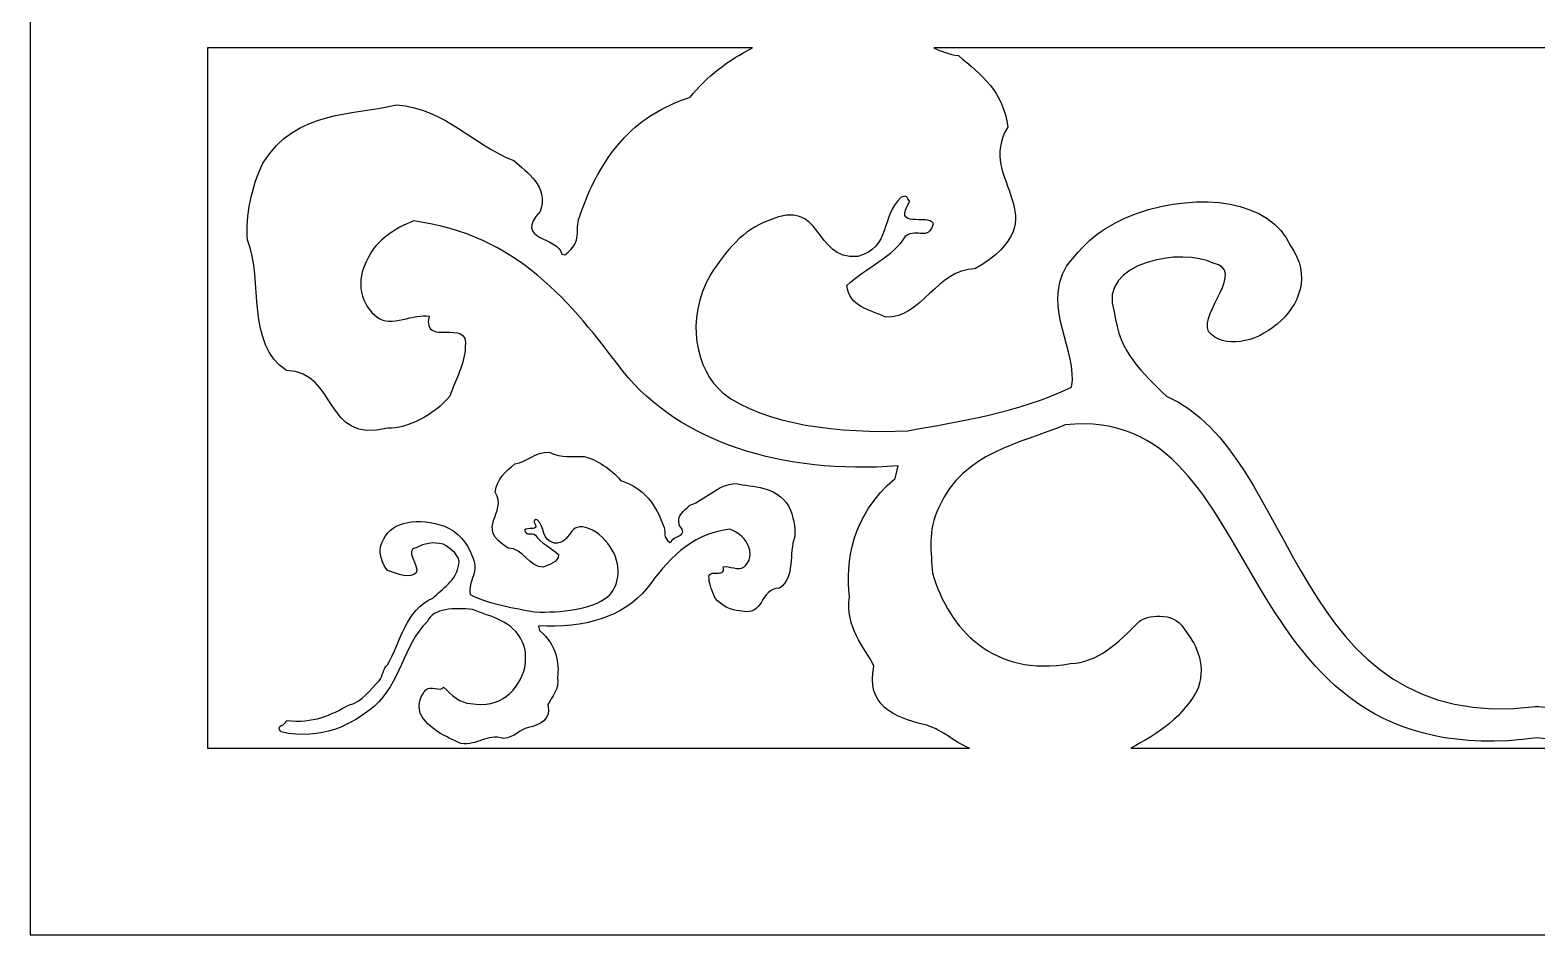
# Model space of a CAD drawing. Header units: centimetres. Extents: x 19 to 51.3, y -22.3 to 26.7.
# Drawn here: x 19.03 to 35.17, y -22.32 to -12.64 of the extents above; entities that cross this region are included whole.
import ezdxf

# ---------------------------------------------------------------- set-up
doc = ezdxf.new("R2010")
doc.units = ezdxf.units.CM
doc.header["$MEASUREMENT"] = 0
doc.layers.add('layer 1', color=7, linetype='Continuous')

msp = doc.modelspace()

# ---------------------------------------------------------------- linework, layer by layer
at = {"layer": 'layer 1', "color": 18}
for points, knots in [([(19.02931, 26.67519), (19.02931, 26.67519), (51.30372, 26.67519), (51.30372, 26.67519), (51.30372, 26.67519), (51.30372, 26.67519), (51.30372, -22.32481), (51.30372, -22.32481), (51.30372, -22.32481), (51.30372, -22.32481), (19.02931, -22.32481), (19.02931, -22.32481), (19.02931, -22.32481), (19.02931, -22.32481), (19.02931, 26.67519), (19.02931, 26.67519)], [0, 0, 0, 0, 0.2, 0.2, 0.2, 0.2, 0.4, 0.4, 0.4, 0.4, 0.6, 0.6, 0.6, 0.6, 1, 1, 1, 1]), ([(29.08888, -20.32481), (29.08888, -20.32481), (20.9278, -20.32481), (20.9278, -20.32481), (20.9278, -20.32481), (20.9278, -20.32481), (20.9278, -12.82481), (20.9278, -12.82481), (20.9278, -12.82481), (20.9278, -12.82481), (26.76644, -12.82481), (26.76644, -12.82481), (26.76644, -12.82481), (26.51488, -12.94907), (26.26256, -13.14093), (26.09959, -13.35383), (26.09959, -13.35383), (25.8785, -13.42195), (25.61225, -13.55959), (25.44202, -13.73992), (25.44202, -13.73992), (25.16946, -13.99623), (25.00512, -14.35821), (24.91247, -14.63685), (24.91247, -14.63685), (24.85283, -14.78309), (24.96109, -14.88872), (24.75623, -15.04073), (24.75623, -15.04073), (24.75623, -15.04073), (24.72553, -15.03354), (24.72553, -15.03354), (24.72553, -15.03354), (24.68906, -14.84464), (24.19999, -14.88979), (24.4911, -14.57777), (24.4911, -14.57777), (24.58373, -14.29906), (24.35276, -14.16461), (24.20977, -14.03085), (24.20977, -14.03085), (23.76814, -13.8668), (23.4886, -13.48054), (22.95263, -13.43449), (22.95263, -13.43449), (22.50634, -13.54985), (21.87834, -13.48212), (21.5213, -14.05912), (21.5213, -14.05912), (21.39798, -14.3306), (21.33605, -14.61645), (21.35801, -14.88206), (21.35801, -14.88206), (21.5311, -15.32342), (21.33954, -15.99942), (21.7748, -16.28211), (21.7748, -16.28211), (22.33337, -16.29336), (22.16203, -17.07438), (22.86009, -16.89809), (22.86009, -16.89809), (23.06672, -16.9067), (23.35961, -16.75528), (23.52566, -16.554), (23.52566, -16.554), (23.58121, -16.38676), (23.69007, -16.19197), (23.68831, -16.03139), (23.68831, -16.03139), (23.74211, -15.70355), (23.22183, -16.04177), (23.30228, -15.70011), (23.30228, -15.70011), (23.1489, -15.66404), (22.88667, -15.82271), (22.74776, -15.70988), (22.74776, -15.70988), (22.57815, -15.58986), (22.49883, -15.33085), (22.65283, -15.06651), (22.65283, -15.06651), (22.73505, -14.88559), (22.94398, -14.75449), (23.13434, -14.67917), (23.13434, -14.67917), (24.2451, -14.82033), (24.82685, -15.55818), (25.37788, -16.28874), (25.37788, -16.28874), (25.99426, -17.05486), (27.08417, -17.39144), (28.32629, -17.30319), (28.32629, -17.30319), (28.32629, -17.30319), (28.29328, -17.4356), (28.29328, -17.4356), (28.29328, -17.4356), (27.81576, -17.84406), (27.7637, -18.33252), (27.80594, -18.70309), (27.80594, -18.70309), (27.75215, -19.03094), (27.96858, -19.24214), (28.06645, -19.44539), (28.06645, -19.44539), (27.9715, -19.86378), (28.29042, -19.99893), (28.59722, -20.07112), (28.59722, -20.07112), (28.78677, -20.11572), (28.90659, -20.2514), (29.08888, -20.32481)], [0, 0, 0, 0, 0.03448276, 0.03448276, 0.03448276, 0.03448276, 0.06896552, 0.06896552, 0.06896552, 0.06896552, 0.10344828, 0.10344828, 0.10344828, 0.10344828, 0.13793103, 0.13793103, 0.13793103, 0.13793103, 0.17241379, 0.17241379, 0.17241379, 0.17241379, 0.20689655, 0.20689655, 0.20689655, 0.20689655, 0.24137931, 0.24137931, 0.24137931, 0.24137931, 0.27586207, 0.27586207, 0.27586207, 0.27586207, 0.31034483, 0.31034483, 0.31034483, 0.31034483, 0.34482759, 0.34482759, 0.34482759, 0.34482759, 0.37931034, 0.37931034, 0.37931034, 0.37931034, 0.4137931, 0.4137931, 0.4137931, 0.4137931, 0.44827586, 0.44827586, 0.44827586, 0.44827586, 0.48275862, 0.48275862, 0.48275862, 0.48275862, 0.51724138, 0.51724138, 0.51724138, 0.51724138, 0.55172414, 0.55172414, 0.55172414, 0.55172414, 0.5862069, 0.5862069, 0.5862069, 0.5862069, 0.62068966, 0.62068966, 0.62068966, 0.62068966, 0.65517241, 0.65517241, 0.65517241, 0.65517241, 0.68965517, 0.68965517, 0.68965517, 0.68965517, 0.72413793, 0.72413793, 0.72413793, 0.72413793, 0.75862069, 0.75862069, 0.75862069, 0.75862069, 0.79310345, 0.79310345, 0.79310345, 0.79310345, 0.82758621, 0.82758621, 0.82758621, 0.82758621, 0.86206897, 0.86206897, 0.86206897, 0.86206897, 0.89655172, 0.89655172, 0.89655172, 0.89655172, 0.93103448, 0.93103448, 0.93103448, 0.93103448, 1, 1, 1, 1]), ([(28.70731, -12.82481), (28.70731, -12.82481), (41.62572, -12.82481), (41.62572, -12.82481), (41.62572, -12.82481), (41.54603, -12.86383), (41.46103, -12.8956), (41.36203, -12.90788), (41.36203, -12.90788), (41.11888, -13.10528), (40.87583, -13.30276), (40.83349, -13.6732), (40.83349, -13.6732), (41.19069, -14.2502), (40.238, -14.63472), (41.18433, -15.19321), (41.18433, -15.19321), (41.59347, -15.19699), (41.75608, -15.7196), (42.13877, -15.70974), (42.13877, -15.70974), (42.30018, -15.63158), (42.54158, -15.59489), (42.55549, -15.37123), (42.55549, -15.37123), (42.3587, -15.17717), (42.0577, -15.0677), (41.92627, -14.83821), (41.92627, -14.83821), (41.79727, -14.74844), (41.6809, -14.89598), (41.62938, -14.70782), (41.62938, -14.70782), (41.68035, -14.59565), (42.08375, -14.78113), (41.88058, -14.46837), (41.88058, -14.46837), (41.91126, -14.46121), (41.89678, -14.38445), (41.97668, -14.42575), (41.97668, -14.42575), (42.20012, -14.63358), (42.07796, -14.96277), (42.44029, -15.0578), (42.44029, -15.0578), (42.92932, -15.10291), (42.79911, -14.41246), (43.39305, -14.67338), (43.39305, -14.67338), (43.66733, -14.769), (43.85606, -15.00509), (44.01407, -15.2483), (44.01407, -15.2483), (44.29939, -15.74201), (44.16742, -16.27384), (43.88551, -16.5205), (43.88551, -16.5205), (43.43811, -16.86616), (42.63011, -16.95616), (41.90375, -16.92685), (41.90375, -16.92685), (41.33882, -16.81935), (40.73917, -16.74016), (40.1494, -16.45828), (40.1494, -16.45828), (40.07705, -16.07472), (40.4679, -15.62242), (40.20517, -15.16342), (40.20517, -15.16342), (39.9692, -14.86381), (39.80849, -14.73572), (39.45429, -14.59878), (39.45429, -14.59878), (38.76836, -14.35956), (38.01768, -14.45611), (37.80582, -14.94661), (37.80582, -14.94661), (37.345, -15.57675), (38.35266, -16.24644), (38.68328, -15.86187), (38.68328, -15.86187), (38.7811, -15.65855), (38.27109, -15.19732), (38.63512, -15.13172), (38.63512, -15.13172), (38.94913, -14.96172), (39.87857, -15.11194), (39.69349, -15.65227), (39.69349, -15.65227), (39.63506, -16.10673), (39.39, -16.29647), (39.13475, -16.55682), (39.13475, -16.55682), (37.71247, -17.16326), (37.81644, -20.20315), (35.17777, -19.87956), (35.17777, -19.87956), (35.17774, -19.87871), (35.17768, -19.8779), (35.17767, -19.87706), (35.17767, -19.87706), (35.17389, -19.87755), (35.17028, -19.87782), (35.16651, -19.8783), (35.16651, -19.8783), (35.16275, -19.87782), (35.15914, -19.87755), (35.15536, -19.87706), (35.15536, -19.87706), (35.15535, -19.8779), (35.15529, -19.87871), (35.15527, -19.87956), (35.15527, -19.87956), (32.51659, -20.20315), (32.62056, -17.16326), (31.19828, -16.55682), (31.19828, -16.55682), (30.94303, -16.29647), (30.69797, -16.10673), (30.63954, -15.65227), (30.63954, -15.65227), (30.45446, -15.11194), (31.3839, -14.96172), (31.69791, -15.13172), (31.69791, -15.13172), (32.06193, -15.19732), (31.55193, -15.65855), (31.64975, -15.86187), (31.64975, -15.86187), (31.98037, -16.24644), (32.98803, -15.57675), (32.52721, -14.94661), (32.52721, -14.94661), (32.31535, -14.45611), (31.56467, -14.35956), (30.87874, -14.59878), (30.87874, -14.59878), (30.52454, -14.73572), (30.36383, -14.86381), (30.12786, -15.16342), (30.12786, -15.16342), (29.86513, -15.62242), (30.25598, -16.07472), (30.18363, -16.45828), (30.18363, -16.45828), (29.59386, -16.74016), (28.99421, -16.81935), (28.42928, -16.92685), (28.42928, -16.92685), (27.70292, -16.95616), (26.89492, -16.86616), (26.44752, -16.5205), (26.44752, -16.5205), (26.16561, -16.27384), (26.03364, -15.74201), (26.31896, -15.2483), (26.31896, -15.2483), (26.47697, -15.00509), (26.6657, -14.769), (26.93998, -14.67338), (26.93998, -14.67338), (27.53392, -14.41246), (27.40371, -15.10291), (27.89274, -15.0578), (27.89274, -15.0578), (28.25507, -14.96277), (28.13291, -14.63358), (28.35635, -14.42575), (28.35635, -14.42575), (28.43625, -14.38445), (28.42177, -14.46121), (28.45245, -14.46837), (28.45245, -14.46837), (28.24928, -14.78113), (28.65268, -14.59565), (28.70365, -14.70782), (28.70365, -14.70782), (28.65213, -14.89598), (28.53576, -14.74844), (28.40676, -14.83821), (28.40676, -14.83821), (28.27533, -15.0677), (27.97433, -15.17717), (27.77754, -15.37123), (27.77754, -15.37123), (27.79145, -15.59489), (28.03285, -15.63158), (28.19426, -15.70974), (28.19426, -15.70974), (28.57695, -15.7196), (28.73956, -15.19699), (29.14869, -15.19321), (29.14869, -15.19321), (30.09503, -14.63472), (29.14234, -14.2502), (29.49954, -13.6732), (29.49954, -13.6732), (29.4572, -13.30276), (29.21415, -13.10528), (28.971, -12.90788), (28.971, -12.90788), (28.872, -12.8956), (28.787, -12.86383), (28.70731, -12.82481)], [0, 0, 0, 0, 0.01923077, 0.01923077, 0.01923077, 0.01923077, 0.03846154, 0.03846154, 0.03846154, 0.03846154, 0.05769231, 0.05769231, 0.05769231, 0.05769231, 0.07692308, 0.07692308, 0.07692308, 0.07692308, 0.09615385, 0.09615385, 0.09615385, 0.09615385, 0.11538462, 0.11538462, 0.11538462, 0.11538462, 0.13461538, 0.13461538, 0.13461538, 0.13461538, 0.15384615, 0.15384615, 0.15384615, 0.15384615, 0.17307692, 0.17307692, 0.17307692, 0.17307692, 0.19230769, 0.19230769, 0.19230769, 0.19230769, 0.21153846, 0.21153846, 0.21153846, 0.21153846, 0.23076923, 0.23076923, 0.23076923, 0.23076923, 0.25, 0.25, 0.25, 0.25, 0.26923077, 0.26923077, 0.26923077, 0.26923077, 0.28846154, 0.28846154, 0.28846154, 0.28846154, 0.30769231, 0.30769231, 0.30769231, 0.30769231, 0.32692308, 0.32692308, 0.32692308, 0.32692308, 0.34615385, 0.34615385, 0.34615385, 0.34615385, 0.36538462, 0.36538462, 0.36538462, 0.36538462, 0.38461538, 0.38461538, 0.38461538, 0.38461538, 0.40384615, 0.40384615, 0.40384615, 0.40384615, 0.42307692, 0.42307692, 0.42307692, 0.42307692, 0.44230769, 0.44230769, 0.44230769, 0.44230769, 0.46153846, 0.46153846, 0.46153846, 0.46153846, 0.48076923, 0.48076923, 0.48076923, 0.48076923, 0.5, 0.5, 0.5, 0.5, 0.51923077, 0.51923077, 0.51923077, 0.51923077, 0.53846154, 0.53846154, 0.53846154, 0.53846154, 0.55769231, 0.55769231, 0.55769231, 0.55769231, 0.57692308, 0.57692308, 0.57692308, 0.57692308, 0.59615385, 0.59615385, 0.59615385, 0.59615385, 0.61538462, 0.61538462, 0.61538462, 0.61538462, 0.63461538, 0.63461538, 0.63461538, 0.63461538, 0.65384615, 0.65384615, 0.65384615, 0.65384615, 0.67307692, 0.67307692, 0.67307692, 0.67307692, 0.69230769, 0.69230769, 0.69230769, 0.69230769, 0.71153846, 0.71153846, 0.71153846, 0.71153846, 0.73076923, 0.73076923, 0.73076923, 0.73076923, 0.75, 0.75, 0.75, 0.75, 0.76923077, 0.76923077, 0.76923077, 0.76923077, 0.78846154, 0.78846154, 0.78846154, 0.78846154, 0.80769231, 0.80769231, 0.80769231, 0.80769231, 0.82692308, 0.82692308, 0.82692308, 0.82692308, 0.84615385, 0.84615385, 0.84615385, 0.84615385, 0.86538462, 0.86538462, 0.86538462, 0.86538462, 0.88461538, 0.88461538, 0.88461538, 0.88461538, 0.90384615, 0.90384615, 0.90384615, 0.90384615, 0.92307692, 0.92307692, 0.92307692, 0.92307692, 0.94230769, 0.94230769, 0.94230769, 0.94230769, 0.96153846, 0.96153846, 0.96153846, 0.96153846, 1, 1, 1, 1]), ([(39.51636, -20.32481), (39.51636, -20.32481), (30.81666, -20.32481), (30.81666, -20.32481), (30.81666, -20.32481), (31.11049, -20.17374), (31.39191, -19.9826), (31.53813, -19.68156), (31.53813, -19.68156), (31.63074, -19.40289), (31.5022, -19.19237), (31.38586, -19.04483), (31.38586, -19.04483), (31.27762, -18.85498), (30.97846, -18.90147), (30.90317, -18.97126), (30.90317, -18.97126), (30.68381, -19.20009), (30.46038, -19.40791), (30.16982, -19.41963), (30.16982, -19.41963), (29.34907, -19.567), (28.86922, -19.05347), (28.69443, -18.45146), (28.69443, -18.45146), (28.68048, -18.22786), (28.63591, -17.997), (28.76329, -17.74653), (28.76329, -17.74653), (29.02837, -17.14792), (29.62806, -17.06861), (30.11542, -16.86285), (30.11542, -16.86285), (32.37467, -16.6219), (31.74074, -20.66241), (35.16652, -20.21601), (35.16652, -20.21601), (38.59231, -20.66241), (37.95836, -16.6219), (40.21761, -16.86285), (40.21761, -16.86285), (40.70497, -17.06861), (41.30466, -17.14792), (41.56974, -17.74653), (41.56974, -17.74653), (41.69712, -17.997), (41.65255, -18.22786), (41.6386, -18.45146), (41.6386, -18.45146), (41.46381, -19.05347), (40.98396, -19.567), (40.16321, -19.41963), (40.16321, -19.41963), (39.87265, -19.40791), (39.64922, -19.20009), (39.42986, -18.97126), (39.42986, -18.97126), (39.39115, -18.91399), (39.07506, -18.89086), (38.94717, -19.04483), (38.94717, -19.04483), (38.83083, -19.19237), (38.70229, -19.40289), (38.7949, -19.68156), (38.7949, -19.68156), (38.94112, -19.9826), (39.22254, -20.17374), (39.51636, -20.32481)], [0, 0, 0, 0, 0.05555556, 0.05555556, 0.05555556, 0.05555556, 0.11111111, 0.11111111, 0.11111111, 0.11111111, 0.16666667, 0.16666667, 0.16666667, 0.16666667, 0.22222222, 0.22222222, 0.22222222, 0.22222222, 0.27777778, 0.27777778, 0.27777778, 0.27777778, 0.33333333, 0.33333333, 0.33333333, 0.33333333, 0.38888889, 0.38888889, 0.38888889, 0.38888889, 0.44444444, 0.44444444, 0.44444444, 0.44444444, 0.5, 0.5, 0.5, 0.5, 0.55555556, 0.55555556, 0.55555556, 0.55555556, 0.61111111, 0.61111111, 0.61111111, 0.61111111, 0.66666667, 0.66666667, 0.66666667, 0.66666667, 0.72222222, 0.72222222, 0.72222222, 0.72222222, 0.77777778, 0.77777778, 0.77777778, 0.77777778, 0.83333333, 0.83333333, 0.83333333, 0.83333333, 0.88888889, 0.88888889, 0.88888889, 0.88888889, 1, 1, 1, 1]), ([(21.71503, -20.1521), (22.15863, -20.24502), (22.46791, -20.07753), (22.7142, -19.87749), (22.7142, -19.87749), (22.99106, -19.63869), (23.02575, -19.2201), (23.28162, -18.97046), (23.28162, -18.97046), (23.34505, -18.82136), (23.57562, -18.82235), (23.76831, -18.84012), (23.76831, -18.84012), (23.96035, -18.9212), (24.19664, -18.95245), (24.30109, -19.18832), (24.30109, -19.18832), (24.35128, -19.28701), (24.33372, -19.37798), (24.32823, -19.46609), (24.32823, -19.46609), (24.25936, -19.70329), (24.07028, -19.90564), (23.74688, -19.84757), (23.74688, -19.84757), (23.63239, -19.84295), (23.54436, -19.76107), (23.45792, -19.67091), (23.45792, -19.67091), (23.42419, -19.7262), (23.31195, -19.64998), (23.26773, -19.69988), (23.26773, -19.69988), (23.22189, -19.75803), (23.17124, -19.84098), (23.20773, -19.95078), (23.20773, -19.95078), (23.2903, -20.12078), (23.48232, -20.20186), (23.64129, -20.27496), (23.64129, -20.27496), (23.83241, -20.30101), (23.9047, -20.1656), (24.10153, -20.22189), (24.10153, -20.22189), (24.21921, -20.20998), (24.26982, -20.12703), (24.36653, -20.10428), (24.36653, -20.10428), (24.48742, -20.07583), (24.61308, -20.02258), (24.57567, -19.85773), (24.57567, -19.85773), (24.61423, -19.77764), (24.69951, -19.69441), (24.67832, -19.56523), (24.67832, -19.56523), (24.69496, -19.41922), (24.67445, -19.22675), (24.4863, -19.06581), (24.4863, -19.06581), (24.4863, -19.06581), (24.47328, -19.01363), (24.47328, -19.01363), (24.47328, -19.01363), (24.96271, -19.0484), (25.39217, -18.91578), (25.63505, -18.61391), (25.63505, -18.61391), (25.85217, -18.32605), (26.08139, -18.03532), (26.51906, -17.97969), (26.51906, -17.97969), (26.59407, -18.00937), (26.67639, -18.06103), (26.70879, -18.13232), (26.70879, -18.13232), (26.76946, -18.23647), (26.73821, -18.33853), (26.67138, -18.38582), (26.67138, -18.38582), (26.61664, -18.43029), (26.51332, -18.36776), (26.45289, -18.38197), (26.45289, -18.38197), (26.48458, -18.51659), (26.27958, -18.38333), (26.30078, -18.51251), (26.30078, -18.51251), (26.30009, -18.57578), (26.34299, -18.65253), (26.36487, -18.71843), (26.36487, -18.71843), (26.4303, -18.79774), (26.5457, -18.8574), (26.62712, -18.85402), (26.62712, -18.85402), (26.90218, -18.92347), (26.83466, -18.61573), (27.05476, -18.6113), (27.05476, -18.6113), (27.22626, -18.49991), (27.15078, -18.23355), (27.21898, -18.05963), (27.21898, -18.05963), (27.22764, -17.95498), (27.20323, -17.84235), (27.15464, -17.73538), (27.15464, -17.73538), (27.01396, -17.50802), (26.76651, -17.53471), (26.59065, -17.48926), (26.59065, -17.48926), (26.37947, -17.5074), (26.26932, -17.65959), (26.09531, -17.72424), (26.09531, -17.72424), (26.03897, -17.77695), (25.94796, -17.82992), (25.98445, -17.93974), (25.98445, -17.93974), (26.09916, -18.06268), (25.90645, -18.04489), (25.89208, -18.11933), (25.89208, -18.11933), (25.89208, -18.11933), (25.87999, -18.12216), (25.87999, -18.12216), (25.87999, -18.12216), (25.79927, -18.06226), (25.84193, -18.02064), (25.81842, -17.96302), (25.81842, -17.96302), (25.78191, -17.85322), (25.71717, -17.71059), (25.60977, -17.6096), (25.60977, -17.6096), (25.54269, -17.53855), (25.43778, -17.48431), (25.35067, -17.45747), (25.35067, -17.45747), (25.25851, -17.33708), (25.09387, -17.23377), (24.96161, -17.20175), (24.96161, -17.20175), (24.83661, -17.1917), (24.72623, -17.22559), (24.58984, -17.15507), (24.58984, -17.15507), (24.43019, -17.14527), (24.3611, -17.26416), (24.21925, -17.28176), (24.21925, -17.28176), (24.12345, -17.35953), (24.02768, -17.43735), (24.01099, -17.58331), (24.01099, -17.58331), (24.15173, -17.81067), (23.77635, -17.96217), (24.14924, -18.18224), (24.14924, -18.18224), (24.31044, -18.18373), (24.37451, -18.38965), (24.52531, -18.38576), (24.52531, -18.38576), (24.58891, -18.35496), (24.68402, -18.34051), (24.68951, -18.25239), (24.68951, -18.25239), (24.61197, -18.17592), (24.49336, -18.13278), (24.44158, -18.04236), (24.44158, -18.04236), (24.39074, -18.00699), (24.34489, -18.06512), (24.32459, -17.99098), (24.32459, -17.99098), (24.34468, -17.94678), (24.50363, -18.01986), (24.42357, -17.89663), (24.42357, -17.89663), (24.43566, -17.8938), (24.42996, -17.86356), (24.46144, -17.87984), (24.46144, -17.87984), (24.54949, -17.96173), (24.50134, -18.09144), (24.64412, -18.12889), (24.64412, -18.12889), (24.83681, -18.14666), (24.7855, -17.8746), (25.01953, -17.97741), (25.01953, -17.97741), (25.1276, -18.01509), (25.20197, -18.10811), (25.26423, -18.20394), (25.26423, -18.20394), (25.37665, -18.39848), (25.32465, -18.60804), (25.21357, -18.70523), (25.21357, -18.70523), (25.03729, -18.84143), (24.71891, -18.87689), (24.4327, -18.86534), (24.4327, -18.86534), (24.2101, -18.82298), (23.97383, -18.79178), (23.74144, -18.68071), (23.74144, -18.68071), (23.71293, -18.52958), (23.85864, -18.43212), (23.75512, -18.25127), (23.75512, -18.25127), (23.72021, -18.13322), (23.6071, -18.00198), (23.46754, -17.94801), (23.46754, -17.94801), (23.19727, -17.85376), (22.90148, -17.8918), (22.818, -18.08507), (22.818, -18.08507), (22.75527, -18.17086), (22.76601, -18.29466), (22.85655, -18.42331), (22.85655, -18.42331), (22.96462, -18.46099), (23.1042, -18.51497), (23.16375, -18.44571), (23.16375, -18.44571), (23.20229, -18.36559), (23.02622, -18.20181), (23.16966, -18.17596), (23.16966, -18.17596), (23.24699, -18.13409), (23.34368, -18.11132), (23.45339, -18.14076), (23.45339, -18.14076), (23.53731, -18.18414), (23.64634, -18.27689), (23.61987, -18.35415), (23.61987, -18.35415), (23.59684, -18.53322), (23.44222, -18.61695), (23.34164, -18.71955), (23.34164, -18.71955), (23.05242, -18.84286), (22.99906, -19.17902), (22.85767, -19.4333), (22.85767, -19.4333), (22.80453, -19.46948), (22.81113, -19.55475), (22.76689, -19.60463), (22.76689, -19.60463), (22.6679, -19.69895), (22.59721, -19.8261), (22.44006, -19.86307), (22.44006, -19.86307), (22.25806, -19.96904), (22.0551, -20.06417), (21.77365, -20.02781), (21.77365, -20.02781), (21.77297, -20.0911), (21.64961, -20.0728), (21.71503, -20.1521)], [0, 0, 0, 0, 0.01492537, 0.01492537, 0.01492537, 0.01492537, 0.02985075, 0.02985075, 0.02985075, 0.02985075, 0.04477612, 0.04477612, 0.04477612, 0.04477612, 0.05970149, 0.05970149, 0.05970149, 0.05970149, 0.07462687, 0.07462687, 0.07462687, 0.07462687, 0.08955224, 0.08955224, 0.08955224, 0.08955224, 0.10447761, 0.10447761, 0.10447761, 0.10447761, 0.11940299, 0.11940299, 0.11940299, 0.11940299, 0.13432836, 0.13432836, 0.13432836, 0.13432836, 0.14925373, 0.14925373, 0.14925373, 0.14925373, 0.1641791, 0.1641791, 0.1641791, 0.1641791, 0.17910448, 0.17910448, 0.17910448, 0.17910448, 0.19402985, 0.19402985, 0.19402985, 0.19402985, 0.20895522, 0.20895522, 0.20895522, 0.20895522, 0.2238806, 0.2238806, 0.2238806, 0.2238806, 0.23880597, 0.23880597, 0.23880597, 0.23880597, 0.25373134, 0.25373134, 0.25373134, 0.25373134, 0.26865672, 0.26865672, 0.26865672, 0.26865672, 0.28358209, 0.28358209, 0.28358209, 0.28358209, 0.29850746, 0.29850746, 0.29850746, 0.29850746, 0.31343284, 0.31343284, 0.31343284, 0.31343284, 0.32835821, 0.32835821, 0.32835821, 0.32835821, 0.34328358, 0.34328358, 0.34328358, 0.34328358, 0.35820896, 0.35820896, 0.35820896, 0.35820896, 0.37313433, 0.37313433, 0.37313433, 0.37313433, 0.3880597, 0.3880597, 0.3880597, 0.3880597, 0.40298507, 0.40298507, 0.40298507, 0.40298507, 0.41791045, 0.41791045, 0.41791045, 0.41791045, 0.43283582, 0.43283582, 0.43283582, 0.43283582, 0.44776119, 0.44776119, 0.44776119, 0.44776119, 0.46268657, 0.46268657, 0.46268657, 0.46268657, 0.47761194, 0.47761194, 0.47761194, 0.47761194, 0.49253731, 0.49253731, 0.49253731, 0.49253731, 0.50746269, 0.50746269, 0.50746269, 0.50746269, 0.52238806, 0.52238806, 0.52238806, 0.52238806, 0.53731343, 0.53731343, 0.53731343, 0.53731343, 0.55223881, 0.55223881, 0.55223881, 0.55223881, 0.56716418, 0.56716418, 0.56716418, 0.56716418, 0.58208955, 0.58208955, 0.58208955, 0.58208955, 0.59701493, 0.59701493, 0.59701493, 0.59701493, 0.6119403, 0.6119403, 0.6119403, 0.6119403, 0.62686567, 0.62686567, 0.62686567, 0.62686567, 0.64179104, 0.64179104, 0.64179104, 0.64179104, 0.65671642, 0.65671642, 0.65671642, 0.65671642, 0.67164179, 0.67164179, 0.67164179, 0.67164179, 0.68656716, 0.68656716, 0.68656716, 0.68656716, 0.70149254, 0.70149254, 0.70149254, 0.70149254, 0.71641791, 0.71641791, 0.71641791, 0.71641791, 0.73134328, 0.73134328, 0.73134328, 0.73134328, 0.74626866, 0.74626866, 0.74626866, 0.74626866, 0.76119403, 0.76119403, 0.76119403, 0.76119403, 0.7761194, 0.7761194, 0.7761194, 0.7761194, 0.79104478, 0.79104478, 0.79104478, 0.79104478, 0.80597015, 0.80597015, 0.80597015, 0.80597015, 0.82089552, 0.82089552, 0.82089552, 0.82089552, 0.8358209, 0.8358209, 0.8358209, 0.8358209, 0.85074627, 0.85074627, 0.85074627, 0.85074627, 0.86567164, 0.86567164, 0.86567164, 0.86567164, 0.88059701, 0.88059701, 0.88059701, 0.88059701, 0.89552239, 0.89552239, 0.89552239, 0.89552239, 0.91044776, 0.91044776, 0.91044776, 0.91044776, 0.92537313, 0.92537313, 0.92537313, 0.92537313, 0.94029851, 0.94029851, 0.94029851, 0.94029851, 0.95522388, 0.95522388, 0.95522388, 0.95522388, 0.97014925, 0.97014925, 0.97014925, 0.97014925, 1, 1, 1, 1])]:
    msp.add_open_spline(points, degree=3, knots=knots, dxfattribs=at)

doc.saveas('drawing.dxf')
